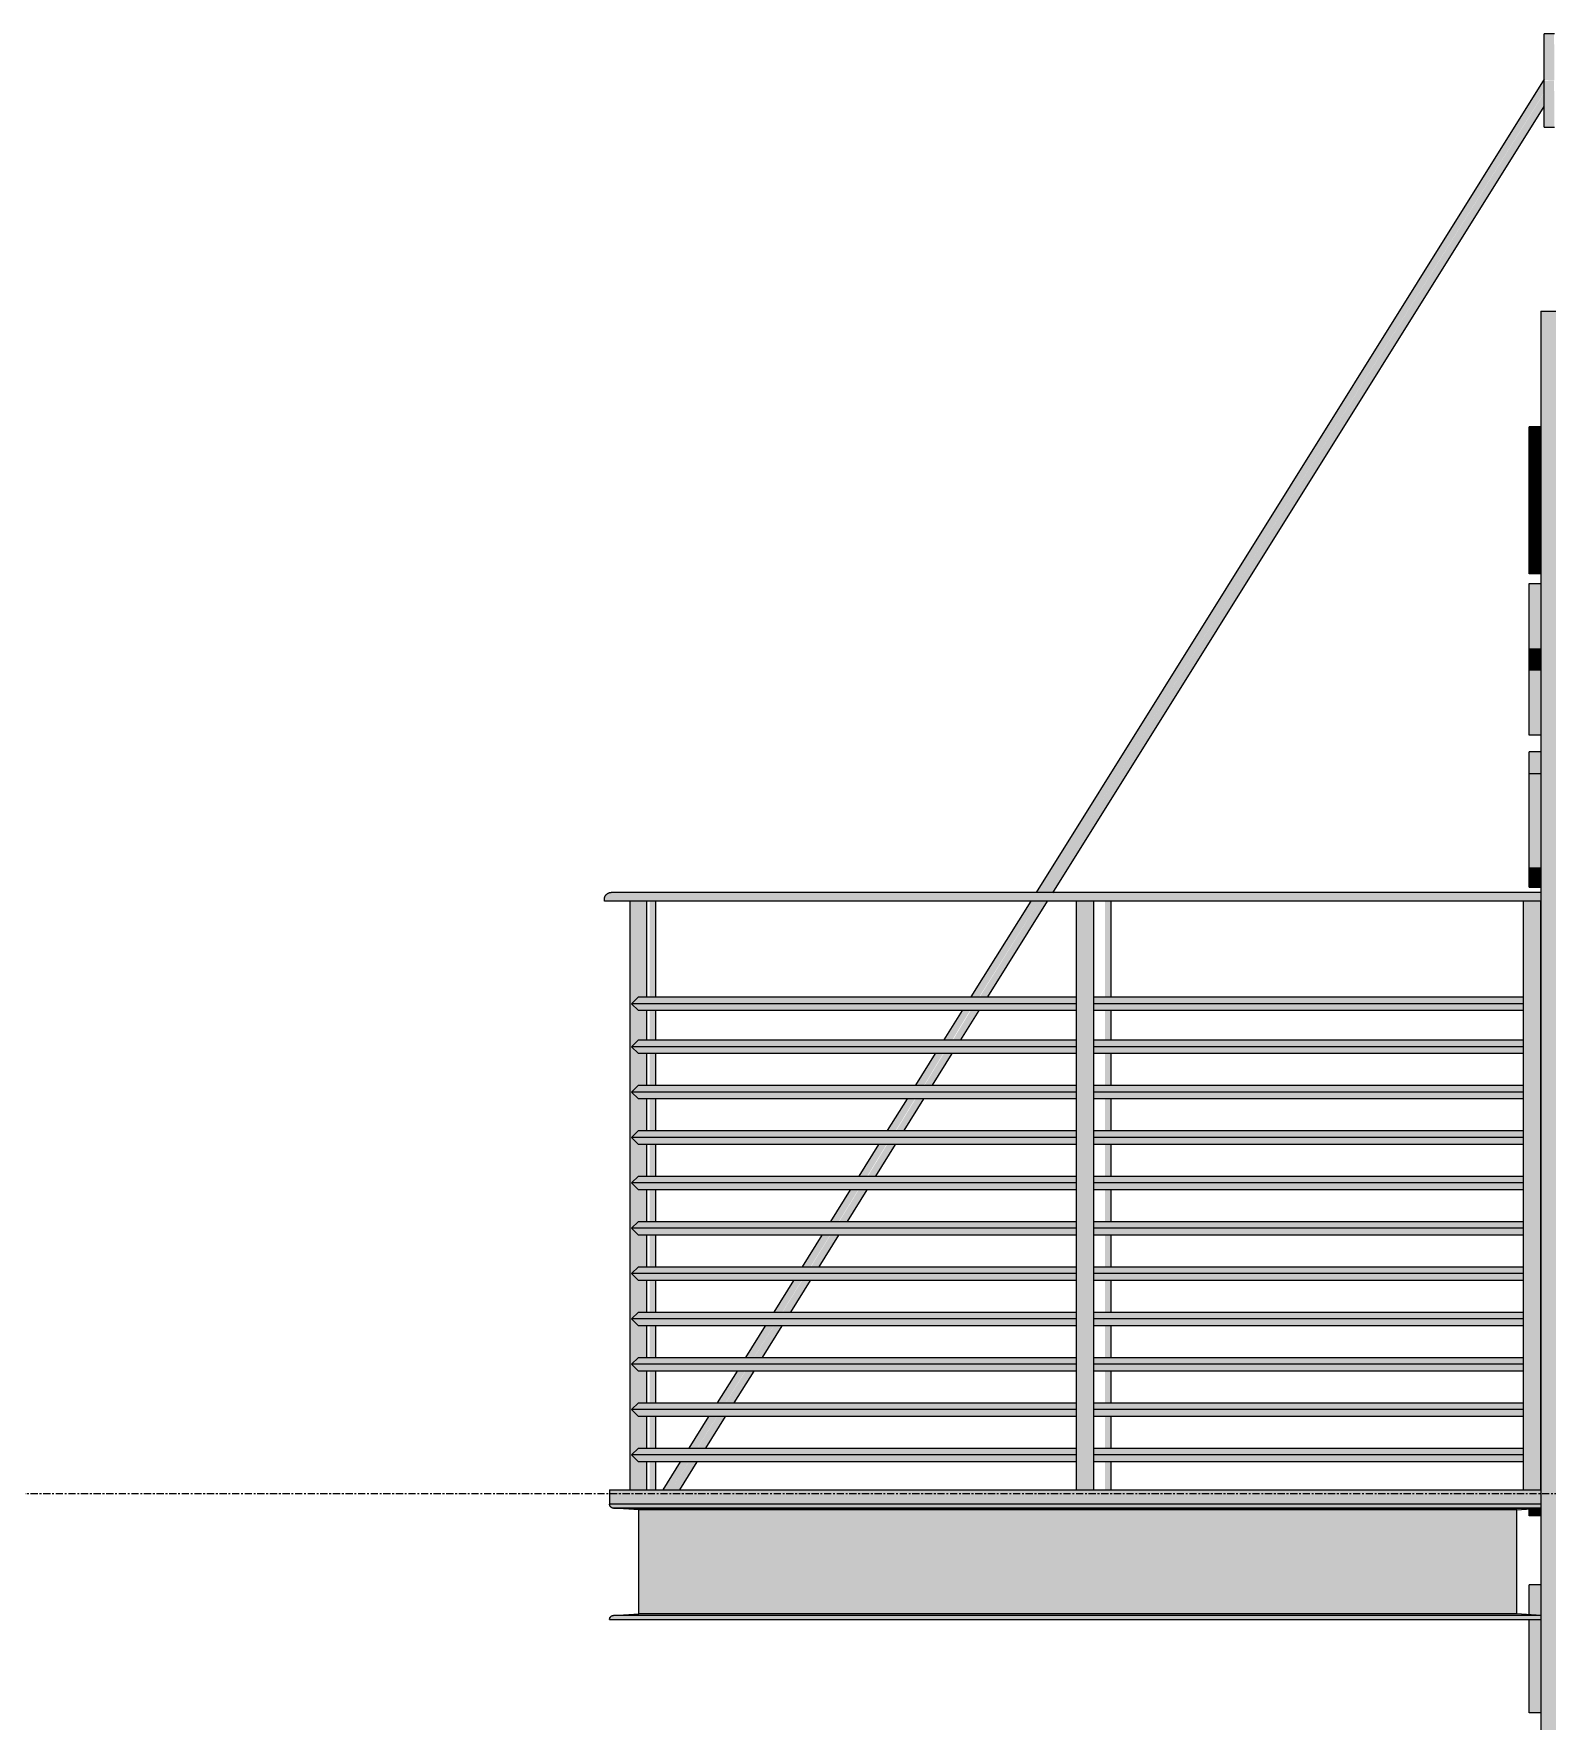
# Model space of a CAD drawing. Header units: inches. Extents: x -4178 to 1394, y -264 to 627.
# Drawn here: x -3966.4 to -3861.2, y 252.2 to 369.4 of the extents above; entities that cross this region are included whole.
import ezdxf

# ---------------------------------------------------------------- set-up
doc = ezdxf.new("R2010")
doc.units = ezdxf.units.IN
doc.header["$MEASUREMENT"] = 0
doc.linetypes.add('Grid Line 1_2_', pattern=[0.875, 0.5, -0.125, 0.125, -0.125])
for name, color, linetype, lineweight in [('0-1', 7, 'Continuous', 5), ('A-FLOR-1', 192, 'Continuous', 5), ('A-FLOR-2', 192, 'Continuous', 9), ('A-FLOR-HRAL', 11, 'Continuous', 9), ('A-FLOR-LEVL-1', 51, 'Grid Line 1_2_', 9), ('A-GENM', 5, 'Continuous', 9), ('A-GENM-1', 5, 'Continuous', 5), ('A-GLAZ-CWMG', 51, 'Continuous', 9), ('A-WALL-3', 113, 'Continuous', 9)]:
    doc.layers.add(name, color=color, linetype=linetype, lineweight=lineweight)

# ---------------------------------------------------------------- blocks, each defined once
blk = doc.blocks.new('CTR - 1st Phase -Stairs _ Elevators_rvt-1-BUILDING ELEVATION - WEST')
at = {"layer": 'A-FLOR-LEVL-1'}
blk.add_line((-4168.71, 268), (-1830.2, 268), dxfattribs=at)
blk = doc.blocks.new('Rectangular Mullion - Profile_Polycarbonate_right-1739823-BUILDING ELEVATION - WEST')
at = {"layer": 'A-GLAZ-CWMG'}
blk.add_hatch(color=256, dxfattribs=at).paths.add_polyline_path([(-2174.37, 230.12), (-2174.37, 350.12), (-2177.12, 350.12), (-2177.12, 230.12), (-2176.94, 230.12)], flags=0)
for p, q in [((-2177.12, 350.12), (-2174.37, 350.12)), ((-2177.12, 350.12), (-2177.12, 230.12)), ((-2174.37, 230.12), (-2174.37, 350.12)), ((-2174.37, 230.12), (-2177.12, 230.12))]:
    blk.add_line(p, q, dxfattribs=at)
blk = doc.blocks.new('Railing - Baluster_01-V23-BUILDING ELEVATION - WEST')
at = {"layer": 'A-FLOR-HRAL'}
blk.add_hatch(color=256, dxfattribs=at).paths.add_polyline_path([(-2249.49, 136.25), (-2249.49, 177.15), (-2250.67, 177.15), (-2250.67, 136.25), (-2249.91, 136.25)], flags=0)
for p, q in [((-2250.67, 136.25), (-2250.67, 177.15)), ((-2249.49, 177.15), (-2249.49, 136.25))]:
    blk.add_line(p, q, dxfattribs=at)
blk = doc.blocks.new('Railing - Baluster_01-2548053-BUILDING ELEVATION - WEST')
at = {"layer": 'A-FLOR-HRAL'}
h = blk.add_hatch(color=256, dxfattribs=at)
h.paths.add_polyline_path([(-3893.92, 136.25), (-3893.53, 136.25), (-3893.53, 138.2), (-3893.92, 138.2), (-3893.92, 138.13)], flags=0)
h.paths.add_polyline_path([(-3893.92, 139.15), (-3893.53, 139.15), (-3893.53, 141.35), (-3893.92, 141.35)], flags=0)
h.paths.add_polyline_path([(-3893.53, 142.3), (-3893.53, 144.5), (-3893.92, 144.5), (-3893.92, 142.3)], flags=0)
h.paths.add_polyline_path([(-3893.92, 145.45), (-3893.53, 145.45), (-3893.53, 147.65), (-3893.92, 147.65)], flags=0)
h.paths.add_polyline_path([(-3893.92, 148.6), (-3893.53, 148.6), (-3893.53, 150.8), (-3893.92, 150.8)], flags=0)
h.paths.add_polyline_path([(-3893.53, 151.75), (-3893.53, 153.95), (-3893.92, 153.95), (-3893.92, 151.75)], flags=0)
h.paths.add_polyline_path([(-3893.53, 154.9), (-3893.53, 157.1), (-3893.92, 157.1), (-3893.92, 154.9)], flags=0)
h.paths.add_polyline_path([(-3893.53, 158.05), (-3893.53, 160.25), (-3893.92, 160.25), (-3893.92, 158.05)], flags=0)
h.paths.add_polyline_path([(-3893.53, 161.2), (-3893.53, 163.4), (-3893.92, 163.4), (-3893.92, 161.2)], flags=0)
h.paths.add_polyline_path([(-3893.53, 164.35), (-3893.53, 166.55), (-3893.92, 166.55), (-3893.92, 164.35)], flags=0)
h.paths.add_polyline_path([(-3893.53, 167.5), (-3893.53, 169.55), (-3893.92, 169.55), (-3893.92, 167.5)], flags=0)
h.paths.add_polyline_path([(-3893.92, 170.5), (-3893.53, 170.5), (-3893.53, 177.15), (-3893.92, 177.15), (-3893.92, 174.02)], flags=0)
for p, q in [((-3893.92, 177.15), (-3893.92, 170.5)), ((-3893.92, 169.55), (-3893.92, 167.5)), ((-3893.92, 166.55), (-3893.92, 164.35)), ((-3893.92, 163.4), (-3893.92, 161.2)), ((-3893.92, 160.25), (-3893.92, 158.05)), ((-3893.92, 157.1), (-3893.92, 154.9)), ((-3893.92, 153.95), (-3893.92, 151.75)), ((-3893.92, 150.8), (-3893.92, 148.6)), ((-3893.92, 147.65), (-3893.92, 145.45)), ((-3893.92, 144.5), (-3893.92, 142.3)), ((-3893.92, 141.35), (-3893.92, 139.15)), ((-3893.92, 138.2), (-3893.92, 136.25))]:
    blk.add_line(p, q, dxfattribs=at)
blk = doc.blocks.new('Railing - Baluster_01-V24-BUILDING ELEVATION - WEST')
at = {"layer": 'A-FLOR-HRAL'}
blk.add_hatch(color=256, dxfattribs=at).paths.add_polyline_path([(-2328.36, 136.25), (-2327.18, 136.25), (-2327.18, 138.2), (-2327.77, 138.2), (-2328.25, 138.68), (-2327.77, 139.15), (-2327.18, 139.15), (-2327.18, 141.35), (-2327.77, 141.35), (-2328.25, 141.83), (-2327.77, 142.3), (-2327.18, 142.3), (-2327.18, 144.5), (-2327.77, 144.5), (-2328.25, 144.98), (-2327.77, 145.45), (-2327.18, 145.45), (-2327.18, 147.65), (-2327.77, 147.65), (-2328.25, 148.12), (-2327.77, 148.6), (-2327.18, 148.6), (-2327.18, 150.8), (-2327.77, 150.8), (-2328.25, 151.27), (-2327.77, 151.75), (-2327.18, 151.75), (-2327.18, 153.95), (-2327.77, 153.95), (-2328.25, 154.43), (-2327.77, 154.9), (-2327.18, 154.9), (-2327.18, 157.1), (-2327.77, 157.1), (-2328.25, 157.57), (-2327.77, 158.05), (-2327.18, 158.05), (-2327.18, 160.25), (-2327.77, 160.25), (-2328.25, 160.72), (-2327.77, 161.2), (-2327.18, 161.2), (-2327.18, 163.4), (-2327.77, 163.4), (-2328.25, 163.87), (-2327.77, 164.35), (-2327.18, 164.35), (-2327.18, 166.55), (-2327.77, 166.55), (-2328.25, 167.02), (-2327.77, 167.5), (-2327.18, 167.5), (-2327.18, 169.55), (-2327.77, 169.55), (-2328.25, 170.02), (-2327.77, 170.5), (-2327.18, 170.5), (-2327.18, 177.15), (-2328.36, 177.15), (-2328.36, 137)], flags=0)
for p, q in [((-2328.36, 177.15), (-2328.36, 136.25)), ((-2327.18, 170.5), (-2327.18, 177.15)), ((-2327.18, 167.5), (-2327.18, 169.55)), ((-2327.18, 164.35), (-2327.18, 166.55)), ((-2327.18, 161.2), (-2327.18, 163.4)), ((-2327.18, 158.05), (-2327.18, 160.25)), ((-2327.18, 154.9), (-2327.18, 157.1)), ((-2327.18, 151.75), (-2327.18, 153.95)), ((-2327.18, 148.6), (-2327.18, 150.8)), ((-2327.18, 145.45), (-2327.18, 147.65)), ((-2327.18, 142.3), (-2327.18, 144.5)), ((-2327.18, 139.15), (-2327.18, 141.35)), ((-2327.18, 136.25), (-2327.18, 138.2))]:
    blk.add_line(p, q, dxfattribs=at)
blk = doc.blocks.new('Railing - Baluster_01-V26-BUILDING ELEVATION - WEST')
at = {"layer": 'A-FLOR-HRAL'}
h = blk.add_hatch(color=256, dxfattribs=at)
h.paths.add_polyline_path([(-3861.7, 271.15), (-3861.66, 271.15), (-3861.7, 273.35)], flags=0)
h.paths.add_polyline_path([(-3861.7, 274.3), (-3861.66, 274.3), (-3861.7, 275.73)], flags=0)
h.paths.add_polyline_path([(-3861.7, 277.45), (-3861.66, 277.45), (-3861.7, 279.65)], flags=0)
h.paths.add_polyline_path([(-3861.7, 280.6), (-3861.66, 280.6), (-3861.7, 281.71)], flags=0)
h.paths.add_polyline_path([(-3861.7, 283.75), (-3861.66, 283.75), (-3861.7, 285.95)], flags=0)
h.paths.add_polyline_path([(-3861.7, 286.9), (-3861.66, 286.9), (-3861.7, 287.69)], flags=0)
h.paths.add_polyline_path([(-3861.7, 290.05), (-3861.66, 290.05), (-3861.7, 292.25)], flags=0)
h.paths.add_polyline_path([(-3861.7, 296.35), (-3861.66, 296.35), (-3861.7, 298.55)], flags=0)
h.paths.add_polyline_path([(-3861.7, 299.5), (-3861.66, 299.5), (-3861.7, 299.66)], flags=0)
blk = doc.blocks.new('Railing - Railing-2574371-BUILDING ELEVATION - WEST')
at = {"layer": 'A-FLOR-HRAL'}
for points in [[(-3861.7, 309.28), (-3861.66, 309.28), (-3861.7, 309.75), (-3926.37, 309.73), (-3926.59, 309.61), (-3926.71, 309.4), (-3926.72, 309.28), (-3862.52, 309.28)], [(-3926.72, 309.15), (-3861.66, 309.15), (-3861.7, 309.28), (-3926.72, 309.28)]]:
    blk.add_hatch(color=256, dxfattribs=at).paths.add_polyline_path(points, flags=0)
h = blk.add_hatch(color=256, dxfattribs=at)
h.paths.add_polyline_path([(-3901.55, 302.02), (-3893.92, 302.02), (-3893.92, 302.5), (-3924.36, 302.5), (-3924.83, 302.02), (-3901.55, 302.02)], flags=0)
h.paths.add_polyline_path([(-3862.88, 302.02), (-3862.88, 302.5), (-3892.74, 302.5), (-3892.74, 302.02), (-3870.9, 302.02)], flags=0)
h = blk.add_hatch(color=256, dxfattribs=at)
h.paths.add_polyline_path([(-3901.86, 301.55), (-3893.92, 301.55), (-3893.92, 302.02), (-3924.83, 302.02), (-3924.36, 301.55), (-3904.42, 301.55)], flags=0)
h.paths.add_polyline_path([(-3870.9, 301.55), (-3862.88, 301.55), (-3862.88, 302.02), (-3892.74, 302.02), (-3892.74, 301.55), (-3887.66, 301.55)], flags=0)
h = blk.add_hatch(color=256, dxfattribs=at)
h.paths.add_polyline_path([(-3923.18, 299.02), (-3893.92, 299.02), (-3893.92, 299.5), (-3924.36, 299.5), (-3924.83, 299.02), (-3923.77, 299.02)], flags=0)
h.paths.add_polyline_path([(-3862.88, 299.02), (-3862.88, 299.5), (-3892.74, 299.5), (-3892.74, 299.02), (-3870.9, 299.02)], flags=0)
h = blk.add_hatch(color=256, dxfattribs=at)
h.paths.add_polyline_path([(-3923.18, 298.55), (-3893.92, 298.55), (-3893.92, 299.02), (-3924.83, 299.02), (-3924.36, 298.55), (-3923.77, 298.55)], flags=0)
h.paths.add_polyline_path([(-3870.9, 298.55), (-3862.88, 298.55), (-3862.88, 299.02), (-3892.74, 299.02), (-3892.74, 298.55), (-3887.66, 298.55)], flags=0)
h = blk.add_hatch(color=256, dxfattribs=at)
h.paths.add_polyline_path([(-3861.7, 295.87), (-3861.66, 295.87), (-3861.7, 296.35)], flags=0)
h.paths.add_polyline_path([(-3924.83, 295.87), (-3893.92, 295.87), (-3893.92, 296.35), (-3924.36, 296.35)], flags=0)
h.paths.add_polyline_path([(-3862.88, 295.87), (-3862.88, 296.35), (-3892.74, 296.35), (-3892.74, 295.87), (-3870.9, 295.87)], flags=0)
h = blk.add_hatch(color=256, dxfattribs=at)
h.paths.add_polyline_path([(-3905.6, 295.4), (-3893.92, 295.4), (-3893.92, 295.87), (-3924.83, 295.87), (-3924.36, 295.4), (-3905.63, 295.4)], flags=0)
h.paths.add_polyline_path([(-3862.88, 295.4), (-3862.88, 295.87), (-3892.74, 295.87), (-3892.74, 295.4), (-3870.9, 295.4)], flags=0)
h = blk.add_hatch(color=256, dxfattribs=at)
h.paths.add_polyline_path([(-3907.38, 292.72), (-3893.92, 292.72), (-3893.92, 293.2), (-3924.36, 293.2), (-3924.83, 292.72), (-3908.61, 292.72)], flags=0)
h.paths.add_polyline_path([(-3862.88, 292.72), (-3862.88, 293.2), (-3892.74, 293.2), (-3892.74, 292.72), (-3870.9, 292.72)], flags=0)
h = blk.add_hatch(color=256, dxfattribs=at)
h.paths.add_polyline_path([(-3907.67, 292.25), (-3893.92, 292.25), (-3893.92, 292.72), (-3924.83, 292.72), (-3924.36, 292.25), (-3908.61, 292.25)], flags=0)
h.paths.add_polyline_path([(-3870.9, 292.25), (-3862.88, 292.25), (-3862.88, 292.72), (-3892.74, 292.72), (-3892.74, 292.25), (-3887.66, 292.25)], flags=0)
h = blk.add_hatch(color=256, dxfattribs=at)
h.paths.add_polyline_path([(-3861.7, 289.57), (-3861.66, 289.57), (-3861.7, 290.05)], flags=0)
h.paths.add_polyline_path([(-3923.77, 289.57), (-3893.92, 289.57), (-3893.92, 290.05), (-3924.36, 290.05), (-3924.83, 289.57)], flags=0)
h.paths.add_polyline_path([(-3862.88, 289.57), (-3862.88, 290.05), (-3892.74, 290.05), (-3892.74, 289.57), (-3870.9, 289.57)], flags=0)
h = blk.add_hatch(color=256, dxfattribs=at)
h.paths.add_polyline_path([(-3923.18, 289.1), (-3893.92, 289.1), (-3893.92, 289.57), (-3924.83, 289.57), (-3924.36, 289.1), (-3923.77, 289.1)], flags=0)
h.paths.add_polyline_path([(-3870.9, 289.1), (-3862.88, 289.1), (-3862.88, 289.57), (-3892.74, 289.57), (-3892.74, 289.1), (-3887.66, 289.1)], flags=0)
h = blk.add_hatch(color=256, dxfattribs=at)
h.paths.add_polyline_path([(-3911.31, 286.43), (-3893.92, 286.43), (-3893.92, 286.9), (-3924.36, 286.9), (-3924.83, 286.43), (-3912.79, 286.43)], flags=0)
h.paths.add_polyline_path([(-3862.88, 286.43), (-3862.88, 286.9), (-3892.74, 286.9), (-3892.74, 286.43), (-3870.9, 286.43)], flags=0)
h = blk.add_hatch(color=256, dxfattribs=at)
h.paths.add_polyline_path([(-3911.61, 285.95), (-3893.92, 285.95), (-3893.92, 286.43), (-3924.83, 286.43), (-3924.36, 285.95), (-3912.79, 285.95)], flags=0)
h.paths.add_polyline_path([(-3862.88, 285.95), (-3862.88, 286.43), (-3892.74, 286.43), (-3892.74, 285.95), (-3870.9, 285.95)], flags=0)
h = blk.add_hatch(color=256, dxfattribs=at)
h.paths.add_polyline_path([(-3861.7, 283.27), (-3861.66, 283.27), (-3861.7, 283.75)], flags=0)
h.paths.add_polyline_path([(-3923.77, 283.27), (-3893.92, 283.27), (-3893.92, 283.75), (-3924.36, 283.75), (-3924.83, 283.27)], flags=0)
h.paths.add_polyline_path([(-3870.9, 283.27), (-3862.88, 283.27), (-3862.88, 283.75), (-3892.74, 283.75), (-3892.74, 283.27), (-3891.56, 283.27)], flags=0)
h = blk.add_hatch(color=256, dxfattribs=at)
h.paths.add_polyline_path([(-3912.69, 282.8), (-3893.92, 282.8), (-3893.92, 283.27), (-3924.83, 283.27), (-3924.36, 282.8), (-3912.69, 282.8)], flags=0)
h.paths.add_polyline_path([(-3862.88, 282.8), (-3862.88, 283.27), (-3892.74, 283.27), (-3892.74, 282.8), (-3870.9, 282.8)], flags=0)
h = blk.add_hatch(color=256, dxfattribs=at)
h.paths.add_polyline_path([(-3915.25, 280.12), (-3893.92, 280.12), (-3893.92, 280.6), (-3924.36, 280.6), (-3924.83, 280.12), (-3915.25, 280.12)], flags=0)
h.paths.add_polyline_path([(-3862.88, 280.12), (-3862.88, 280.6), (-3892.74, 280.6), (-3892.74, 280.12), (-3870.9, 280.12)], flags=0)
h = blk.add_hatch(color=256, dxfattribs=at)
h.paths.add_polyline_path([(-3915.55, 279.65), (-3893.92, 279.65), (-3893.92, 280.12), (-3924.83, 280.12), (-3924.36, 279.65), (-3915.55, 279.65)], flags=0)
h.paths.add_polyline_path([(-3870.9, 279.65), (-3862.88, 279.65), (-3862.88, 280.12), (-3892.74, 280.12), (-3892.74, 279.65), (-3891.56, 279.65)], flags=0)
h = blk.add_hatch(color=256, dxfattribs=at)
h.paths.add_polyline_path([(-3861.7, 276.98), (-3861.66, 276.98), (-3861.7, 277.45)], flags=0)
h.paths.add_polyline_path([(-3924.83, 276.98), (-3893.92, 276.98), (-3893.92, 277.45), (-3924.36, 277.45)], flags=0)
h.paths.add_polyline_path([(-3862.88, 276.98), (-3862.88, 277.45), (-3892.74, 277.45), (-3892.74, 276.98), (-3870.9, 276.98)], flags=0)
h = blk.add_hatch(color=256, dxfattribs=at)
h.paths.add_polyline_path([(-3916.41, 276.5), (-3893.92, 276.5), (-3893.92, 276.98), (-3924.83, 276.98), (-3924.36, 276.5), (-3916.41, 276.5)], flags=0)
h.paths.add_polyline_path([(-3870.9, 276.5), (-3862.88, 276.5), (-3862.88, 276.98), (-3892.74, 276.98), (-3892.74, 276.5), (-3891.56, 276.5)], flags=0)
h = blk.add_hatch(color=256, dxfattribs=at)
h.paths.add_polyline_path([(-3919.19, 273.83), (-3893.92, 273.83), (-3893.92, 274.3), (-3924.36, 274.3), (-3924.83, 273.83), (-3921.17, 273.83)], flags=0)
h.paths.add_polyline_path([(-3863.83, 273.83), (-3862.88, 273.83), (-3862.88, 274.3), (-3892.74, 274.3), (-3892.74, 273.83), (-3870.9, 273.83)], flags=0)
h = blk.add_hatch(color=256, dxfattribs=at)
h.paths.add_polyline_path([(-3919.48, 273.35), (-3893.92, 273.35), (-3893.92, 273.83), (-3924.83, 273.83), (-3924.36, 273.35), (-3921.17, 273.35)], flags=0)
h.paths.add_polyline_path([(-3863.83, 273.35), (-3862.88, 273.35), (-3862.88, 273.83), (-3892.74, 273.83), (-3892.74, 273.35), (-3870.9, 273.35)], flags=0)
h = blk.add_hatch(color=256, dxfattribs=at)
h.paths.add_polyline_path([(-3861.7, 270.68), (-3861.66, 270.68), (-3861.7, 271.15)], flags=0)
h.paths.add_polyline_path([(-3923.77, 270.68), (-3893.92, 270.68), (-3893.92, 271.15), (-3924.36, 271.15), (-3924.83, 270.68)], flags=0)
h.paths.add_polyline_path([(-3870.9, 270.68), (-3862.88, 270.68), (-3862.88, 271.15), (-3892.74, 271.15), (-3892.74, 270.68), (-3891.56, 270.68)], flags=0)
h = blk.add_hatch(color=256, dxfattribs=at)
h.paths.add_polyline_path([(-3923.77, 270.2), (-3893.92, 270.2), (-3893.92, 270.68), (-3924.83, 270.68), (-3924.36, 270.2)], flags=0)
h.paths.add_polyline_path([(-3863.83, 270.2), (-3862.88, 270.2), (-3862.88, 270.68), (-3892.74, 270.68), (-3892.74, 270.2), (-3870.9, 270.2)], flags=0)
for p, q in [((-3861.66, 309.75), (-3926.25, 309.75)), ((-3926.72, 309.15), (-3926.72, 309.28)), ((-3861.66, 309.15), (-3926.72, 309.15)), ((-3924.83, 302.02), (-3924.36, 302.5)), ((-3924.36, 302.5), (-3893.92, 302.5)), ((-3892.74, 302.5), (-3862.88, 302.5)), ((-3924.36, 301.55), (-3924.83, 302.02)), ((-3893.92, 302.02), (-3924.83, 302.02)), ((-3893.92, 301.55), (-3924.36, 301.55)), ((-3862.88, 302.02), (-3892.74, 302.02)), ((-3862.88, 301.55), (-3892.74, 301.55)), ((-3924.83, 299.02), (-3924.36, 299.5)), ((-3924.36, 298.55), (-3924.83, 299.02)), ((-3893.92, 299.02), (-3924.83, 299.02)), ((-3924.36, 299.5), (-3893.92, 299.5)), ((-3892.74, 299.5), (-3862.88, 299.5)), ((-3862.88, 299.02), (-3892.74, 299.02)), ((-3893.92, 298.55), (-3924.36, 298.55)), ((-3862.88, 298.55), (-3892.74, 298.55)), ((-3924.83, 295.87), (-3924.36, 296.35)), ((-3924.36, 295.4), (-3924.83, 295.87)), ((-3893.92, 295.87), (-3924.83, 295.87)), ((-3924.36, 296.35), (-3893.92, 296.35)), ((-3892.74, 296.35), (-3862.88, 296.35)), ((-3862.88, 295.87), (-3892.74, 295.87)), ((-3893.92, 295.4), (-3924.36, 295.4)), ((-3862.88, 295.4), (-3892.74, 295.4)), ((-3924.83, 292.72), (-3924.36, 293.2)), ((-3924.36, 293.2), (-3893.92, 293.2)), ((-3892.74, 293.2), (-3862.88, 293.2)), ((-3924.36, 292.25), (-3924.83, 292.72)), ((-3893.92, 292.72), (-3924.83, 292.72)), ((-3893.92, 292.25), (-3924.36, 292.25)), ((-3862.88, 292.72), (-3892.74, 292.72)), ((-3862.88, 292.25), (-3892.74, 292.25)), ((-3924.83, 289.57), (-3924.36, 290.05)), ((-3924.36, 289.1), (-3924.83, 289.57)), ((-3893.92, 289.57), (-3924.83, 289.57)), ((-3924.36, 290.05), (-3893.92, 290.05)), ((-3892.74, 290.05), (-3862.88, 290.05)), ((-3862.88, 289.57), (-3892.74, 289.57)), ((-3893.92, 289.1), (-3924.36, 289.1)), ((-3862.88, 289.1), (-3892.74, 289.1)), ((-3924.83, 286.43), (-3924.36, 286.9)), ((-3924.36, 285.95), (-3924.83, 286.43)), ((-3893.92, 286.43), (-3924.83, 286.43)), ((-3924.36, 286.9), (-3893.92, 286.9)), ((-3892.74, 286.9), (-3862.88, 286.9)), ((-3862.88, 286.43), (-3892.74, 286.43)), ((-3893.92, 285.95), (-3924.36, 285.95)), ((-3862.88, 285.95), (-3892.74, 285.95)), ((-3924.83, 283.27), (-3924.36, 283.75)), ((-3924.36, 283.75), (-3893.92, 283.75)), ((-3892.74, 283.75), (-3862.88, 283.75)), ((-3924.36, 282.8), (-3924.83, 283.27)), ((-3893.92, 283.27), (-3924.83, 283.27)), ((-3893.92, 282.8), (-3924.36, 282.8)), ((-3862.88, 283.27), (-3892.74, 283.27)), ((-3862.88, 282.8), (-3892.74, 282.8)), ((-3924.83, 280.12), (-3924.36, 280.6)), ((-3924.36, 280.6), (-3893.92, 280.6)), ((-3892.74, 280.6), (-3862.88, 280.6)), ((-3924.36, 279.65), (-3924.83, 280.12)), ((-3893.92, 280.12), (-3924.83, 280.12)), ((-3893.92, 279.65), (-3924.36, 279.65)), ((-3862.88, 280.12), (-3892.74, 280.12)), ((-3862.88, 279.65), (-3892.74, 279.65)), ((-3924.83, 276.98), (-3924.36, 277.45)), ((-3924.36, 276.5), (-3924.83, 276.98)), ((-3893.92, 276.98), (-3924.83, 276.98)), ((-3924.36, 277.45), (-3893.92, 277.45)), ((-3892.74, 277.45), (-3862.88, 277.45)), ((-3862.88, 276.98), (-3892.74, 276.98)), ((-3893.92, 276.5), (-3924.36, 276.5)), ((-3862.88, 276.5), (-3892.74, 276.5)), ((-3924.83, 273.83), (-3924.36, 274.3)), ((-3924.36, 273.35), (-3924.83, 273.83)), ((-3893.92, 273.83), (-3924.83, 273.83)), ((-3924.36, 274.3), (-3893.92, 274.3)), ((-3893.92, 273.35), (-3924.36, 273.35)), ((-3892.74, 274.3), (-3862.88, 274.3)), ((-3862.88, 273.83), (-3892.74, 273.83)), ((-3862.88, 273.35), (-3892.74, 273.35)), ((-3924.83, 270.68), (-3924.36, 271.15)), ((-3924.36, 271.15), (-3893.92, 271.15)), ((-3892.74, 271.15), (-3862.88, 271.15)), ((-3924.36, 270.2), (-3924.83, 270.68)), ((-3893.92, 270.68), (-3924.83, 270.68)), ((-3893.92, 270.2), (-3924.36, 270.2)), ((-3862.88, 270.68), (-3892.74, 270.68)), ((-3862.88, 270.2), (-3892.74, 270.2))]:
    blk.add_line(p, q, dxfattribs=at)
blk.add_open_spline([(-3926.72, 309.28), (-3926.72, 309.32), (-3926.72, 309.38), (-3926.69, 309.46), (-3926.66, 309.51), (-3926.63, 309.56), (-3926.61, 309.59), (-3926.58, 309.62), (-3926.54, 309.65), (-3926.5, 309.68), (-3926.46, 309.7), (-3926.42, 309.72), (-3926.35, 309.74), (-3926.29, 309.75), (-3926.25, 309.75)], degree=3, knots=[0, 0, 0, 0, 0.166667, 0.25, 0.333333, 0.416667, 0.458333, 0.5, 0.583333, 0.666667, 0.708333, 0.75, 0.833333, 1, 1, 1, 1], dxfattribs=at)
for name, p in [('Railing - Baluster_01-V24-BUILDING ELEVATION - WEST', (-1596.59, 132)), ('Railing - Baluster_01-V23-BUILDING ELEVATION - WEST', (-1643.25, 132)), ('Railing - Baluster_01-V23-BUILDING ELEVATION - WEST', (-1612.21, 132)), ('Railing - Baluster_01-V26-BUILDING ELEVATION - WEST', (0, 0))]:
    blk.add_blockref(name, p)
at = {"extrusion": (0, 0, -1), "zscale": -1}
for p in [(7817.1, 132), (7785.47, 132)]:
    blk.add_blockref('Railing - Baluster_01-2548053-BUILDING ELEVATION - WEST', p, dxfattribs=at)
blk = doc.blocks.new('Walls 62 - Walls 1-2574402-BUILDING ELEVATION - WEST')
at = {"layer": 'A-WALL-3'}
h = blk.add_hatch(color=256, dxfattribs=at)
h.paths.add_polyline_path([(-3920.86, 271.15), (-3920.86, 271.15), (-3919.48, 273.35)], flags=0)
h.paths.add_polyline_path([(-3918.89, 274.3), (-3918.89, 274.3), (-3918, 275.73)], flags=0)
h.paths.add_polyline_path([(-3916.92, 277.45), (-3916.92, 277.45), (-3915.55, 279.65)], flags=0)
h.paths.add_polyline_path([(-3914.95, 280.6), (-3914.95, 280.6), (-3914.26, 281.71)], flags=0)
h.paths.add_polyline_path([(-3912.99, 283.75), (-3912.99, 283.75), (-3912.79, 284.05)], flags=0)
h.paths.add_polyline_path([(-3911, 286.9), (-3911, 286.9), (-3910.5, 287.69)], flags=0)
h.paths.add_polyline_path([(-3909.03, 290.05), (-3909.03, 290.05), (-3908.61, 290.73)], flags=0)
h.paths.add_polyline_path([(-3907.08, 293.2), (-3907.08, 293.2), (-3906.78, 293.67)], flags=0)
h.paths.add_polyline_path([(-3907.06, 293.2), (-3907.06, 293.2), (-3906.76, 293.67)], flags=0)
h.paths.add_polyline_path([(-3905.09, 296.35), (-3905.09, 296.35), (-3904.42, 297.43)], flags=0)
h.paths.add_polyline_path([(-3903.15, 299.5), (-3903.14, 299.5), (-3903.05, 299.66)], flags=0)
h.paths.add_polyline_path([(-3903.13, 299.5), (-3903.12, 299.5), (-3903.03, 299.66)], flags=0)
h.paths.add_polyline_path([(-3901.25, 302.5), (-3901.25, 302.5), (-3900.23, 304.14)], flags=0)
h.paths.add_polyline_path([(-3896.74, 309.75), (-3896.74, 309.75), (-3896.04, 310.87)], flags=0)
h.paths.add_polyline_path([(-3896.72, 309.75), (-3896.72, 309.75), (-3896.04, 310.84)], flags=0)
h.paths.add_polyline_path([(-3880.45, 335.55), (-3880.43, 335.55), (-3870.9, 350.84)], flags=0)
h.paths.add_polyline_path([(-3868.98, 353.5), (-3868.95, 353.5), (-3866.71, 357.13)], flags=0)
h = blk.add_hatch(color=256, dxfattribs=at)
h.paths.add_polyline_path([(-3919.68, 271.15), (-3919.68, 271.15), (-3918.3, 273.35)], flags=0)
h.paths.add_polyline_path([(-3915.74, 277.45), (-3915.74, 277.45), (-3914.37, 279.65)], flags=0)
h.paths.add_polyline_path([(-3911.81, 283.75), (-3911.81, 283.75), (-3910.43, 285.95)], flags=0)
h.paths.add_polyline_path([(-3909.84, 286.9), (-3909.84, 286.9), (-3909.34, 287.69)], flags=0)
h.paths.add_polyline_path([(-3909.86, 286.9), (-3909.86, 286.9), (-3909.86, 286.9)], flags=0)
h.paths.add_polyline_path([(-3907.89, 290.05), (-3907.89, 290.05), (-3906.52, 292.25)], flags=0)
h.paths.add_polyline_path([(-3907.87, 290.05), (-3907.87, 290.05), (-3906.5, 292.25)], flags=0)
h.paths.add_polyline_path([(-3901.97, 299.5), (-3901.97, 299.5), (-3901.87, 299.66)], flags=0)
h.paths.add_polyline_path([(-3901.99, 299.5), (-3901.99, 299.5), (-3901.99, 299.5)], flags=0)
h.paths.add_polyline_path([(-3895.56, 309.75), (-3895.56, 309.75), (-3894.39, 311.62)], flags=0)
h.paths.add_polyline_path([(-3895.58, 309.75), (-3895.58, 309.75), (-3895.58, 309.75)], flags=0)
for p, q in [((-3861.44, 366.24), (-3896.74, 309.74)), ((-3895.57, 309.73), (-3861.44, 364.35)), ((-3897.11, 309.15), (-3901.27, 302.5)), ((-3900.09, 302.5), (-3895.93, 309.15)), ((-3901.86, 301.55), (-3903.15, 299.5)), ((-3901.97, 299.5), (-3900.68, 301.55)), ((-3903.74, 298.55), (-3905.11, 296.35)), ((-3903.93, 296.35), (-3902.56, 298.55)), ((-3905.7, 295.4), (-3907.08, 293.2)), ((-3905.9, 293.2), (-3904.53, 295.4)), ((-3907.67, 292.25), (-3909.05, 290.05)), ((-3907.87, 290.05), (-3906.49, 292.25)), ((-3909.64, 289.1), (-3911.02, 286.9)), ((-3909.84, 286.9), (-3908.46, 289.1)), ((-3911.61, 285.95), (-3912.99, 283.75)), ((-3911.81, 283.75), (-3910.43, 285.95)), ((-3913.58, 282.8), (-3914.95, 280.6)), ((-3913.78, 280.6), (-3912.4, 282.8)), ((-3915.55, 279.65), (-3916.92, 277.45)), ((-3915.74, 277.45), (-3914.37, 279.65)), ((-3917.51, 276.5), (-3918.89, 274.3)), ((-3917.71, 274.3), (-3916.33, 276.5)), ((-3919.48, 273.35), (-3920.86, 271.15)), ((-3919.68, 271.15), (-3918.3, 273.35)), ((-3921.45, 270.2), (-3922.67, 268.25)), ((-3921.49, 268.25), (-3920.27, 270.2))]:
    blk.add_line(p, q, dxfattribs=at)
blk = doc.blocks.new('Walls 64 - Walls 1-2574436-BUILDING ELEVATION - WEST')
at = {"layer": 'A-WALL-3'}
for points in [[(-3860.75, 366.15), (-3860.72, 366.15), (-3860.75, 369.4), (-3861.44, 369.4), (-3861.42, 366.15), (-3860.91, 366.15)], [(-3860.72, 362.9), (-3860.75, 366.15), (-3861.44, 366.11), (-3861.44, 362.9), (-3860.75, 362.9)]]:
    blk.add_hatch(color=256, dxfattribs=at).paths.add_polyline_path(points, flags=0)
h = blk.add_hatch(color=256, dxfattribs=at)
h.paths.add_polyline_path([(-3922.08, 268.25), (-3920.87, 270.2), (-3921.45, 270.2), (-3922.65, 268.25), (-3922.08, 268.25)], flags=0)
h.paths.add_polyline_path([(-3920.84, 271.15), (-3920.27, 271.15), (-3918.9, 273.35), (-3919.48, 273.35), (-3920.86, 271.15)], flags=0)
h.paths.add_polyline_path([(-3918.89, 274.3), (-3918.3, 274.3), (-3916.94, 276.5), (-3917.51, 276.5), (-3918, 275.73)], flags=0)
h.paths.add_polyline_path([(-3916.33, 277.45), (-3914.97, 279.65), (-3915.55, 279.65), (-3916.9, 277.45), (-3916.35, 277.45)], flags=0)
h.paths.add_polyline_path([(-3914.78, 280.6), (-3914.36, 280.6), (-3913.01, 282.8), (-3913.58, 282.8), (-3914.93, 280.6), (-3914.78, 280.6)], flags=0)
h.paths.add_polyline_path([(-3912.89, 283.75), (-3912.4, 283.75), (-3911.04, 285.95), (-3911.59, 285.95), (-3912.92, 283.75), (-3912.9, 283.75)], flags=0)
h.paths.add_polyline_path([(-3910.84, 286.9), (-3910.43, 286.9), (-3909.08, 289.1), (-3909.62, 289.1), (-3910.95, 286.9), (-3910.85, 286.9)], flags=0)
h.paths.add_polyline_path([(-3911.02, 286.9), (-3911, 286.9), (-3910.52, 287.69)], flags=0)
h.paths.add_polyline_path([(-3908.95, 290.05), (-3908.46, 290.05), (-3907.12, 292.25), (-3907.65, 292.25), (-3908.98, 290.05), (-3908.95, 290.05)], flags=0)
h.paths.add_polyline_path([(-3909.05, 290.05), (-3909.03, 290.05), (-3908.61, 290.76)], flags=0)
h.paths.add_polyline_path([(-3907, 293.2), (-3906.49, 293.2), (-3905.15, 295.4), (-3905.68, 295.4), (-3907.02, 293.2)], flags=0)
h.paths.add_polyline_path([(-3907.08, 293.2), (-3907.06, 293.2), (-3906.78, 293.67)], flags=0)
h.paths.add_polyline_path([(-3905.01, 296.35), (-3904.52, 296.35), (-3903.19, 298.55), (-3903.72, 298.55), (-3905.05, 296.35), (-3905.03, 296.35)], flags=0)
h.paths.add_polyline_path([(-3905.11, 296.35), (-3905.09, 296.35), (-3904.42, 297.46)], flags=0)
h.paths.add_polyline_path([(-3903.07, 299.5), (-3902.56, 299.5), (-3901.32, 301.55), (-3901.84, 301.55), (-3903.08, 299.5)], flags=0)
h.paths.add_polyline_path([(-3903.14, 299.5), (-3903.13, 299.5), (-3903.04, 299.66)], flags=0)
h.paths.add_polyline_path([(-3901.17, 302.5), (-3900.68, 302.5), (-3896.52, 309.15), (-3897.09, 309.15), (-3901.21, 302.5), (-3901.19, 302.5)], flags=0)
h.paths.add_polyline_path([(-3901.27, 302.5), (-3901.25, 302.5), (-3900.23, 304.17)], flags=0)
h.paths.add_polyline_path([(-3896.62, 309.75), (-3896.15, 309.75), (-3861.44, 365.31), (-3861.47, 365.47), (-3861.44, 365.58), (-3861.44, 365.73), (-3861.44, 365.79), (-3861.44, 365.92), (-3861.44, 365.99), (-3861.47, 366.15), (-3896.68, 309.75), (-3896.63, 309.75)], flags=0)
h.paths.add_polyline_path([(-3896.74, 309.75), (-3896.72, 309.75), (-3896.04, 310.87)], flags=0)
h = blk.add_hatch(color=256, dxfattribs=at)
h.paths.add_polyline_path([(-3921.78, 268.25), (-3921.49, 268.25), (-3920.29, 270.2), (-3920.86, 270.2), (-3922.08, 268.25), (-3921.79, 268.25)], flags=0)
h.paths.add_polyline_path([(-3919.7, 271.15), (-3919.68, 271.15), (-3918.32, 273.35), (-3918.89, 273.35), (-3920.26, 271.15), (-3919.76, 271.15)], flags=0)
h.paths.add_polyline_path([(-3917.78, 274.3), (-3917.71, 274.3), (-3916.36, 276.5), (-3916.92, 276.5), (-3918.29, 274.3), (-3917.79, 274.3)], flags=0)
h.paths.add_polyline_path([(-3915.76, 277.45), (-3915.74, 277.45), (-3914.39, 279.65), (-3914.96, 279.65), (-3916.32, 277.45), (-3915.82, 277.45)], flags=0)
h.paths.add_polyline_path([(-3913.8, 280.6), (-3913.78, 280.6), (-3912.42, 282.8), (-3912.99, 282.8), (-3914.34, 280.6), (-3913.8, 280.6)], flags=0)
h.paths.add_polyline_path([(-3911.98, 283.75), (-3911.83, 283.75), (-3910.5, 285.95), (-3911.02, 285.95), (-3912.37, 283.75), (-3911.98, 283.75)], flags=0)
h.paths.add_polyline_path([(-3911.83, 283.75), (-3911.81, 283.75), (-3910.45, 285.95)], flags=0)
h.paths.add_polyline_path([(-3909.9, 286.9), (-3909.86, 286.9), (-3908.53, 289.1), (-3909.05, 289.1), (-3910.4, 286.9), (-3909.91, 286.9)], flags=0)
h.paths.add_polyline_path([(-3909.85, 286.9), (-3909.84, 286.9), (-3909.85, 286.9)], flags=0)
h.paths.add_polyline_path([(-3908.27, 290.05), (-3907.89, 290.05), (-3906.56, 292.25), (-3907.08, 292.25), (-3908.42, 290.05), (-3908.29, 290.05)], flags=0)
h.paths.add_polyline_path([(-3906.32, 293.2), (-3905.93, 293.2), (-3904.59, 295.4), (-3905.11, 295.4), (-3906.45, 293.2), (-3906.34, 293.2)], flags=0)
h.paths.add_polyline_path([(-3904.48, 296.35), (-3903.96, 296.35), (-3902.62, 298.55), (-3903.15, 298.55), (-3904.49, 296.35)], flags=0)
h.paths.add_polyline_path([(-3902.22, 299.5), (-3901.99, 299.5), (-3900.74, 301.55), (-3901.27, 301.55), (-3902.51, 299.5), (-3902.24, 299.5)], flags=0)
h.paths.add_polyline_path([(-3901.99, 299.5), (-3901.97, 299.5), (-3901.88, 299.66)], flags=0)
h.paths.add_polyline_path([(-3900.41, 302.5), (-3900.11, 302.5), (-3895.99, 309.15), (-3896.52, 309.15), (-3900.64, 302.5), (-3900.48, 302.5)], flags=0)
h.paths.add_polyline_path([(-3900.11, 302.5), (-3900.09, 302.5), (-3900.11, 302.5)], flags=0)
h.paths.add_polyline_path([(-3895.62, 309.75), (-3895.58, 309.75), (-3861.44, 364.39), (-3861.44, 364.61), (-3861.44, 364.66), (-3861.44, 364.79), (-3861.44, 364.86), (-3861.44, 365), (-3861.44, 365.05), (-3861.44, 365.29), (-3896.15, 309.75), (-3895.64, 309.75)], flags=0)
for p, q in [((-3860.72, 369.4), (-3861.44, 369.4)), ((-3861.44, 366.15), (-3861.44, 369.4)), ((-3861.44, 366.24), (-3896.74, 309.74)), ((-3861.44, 362.9), (-3861.44, 366.15)), ((-3895.57, 309.73), (-3861.44, 364.35)), ((-3861.44, 362.9), (-3860.72, 362.9)), ((-3897.11, 309.15), (-3901.27, 302.5)), ((-3900.09, 302.5), (-3895.93, 309.15)), ((-3901.86, 301.55), (-3903.15, 299.5)), ((-3901.97, 299.5), (-3900.68, 301.55)), ((-3903.74, 298.55), (-3905.11, 296.35)), ((-3903.93, 296.35), (-3902.56, 298.55)), ((-3905.7, 295.4), (-3907.08, 293.2)), ((-3905.9, 293.2), (-3904.53, 295.4)), ((-3907.67, 292.25), (-3909.05, 290.05)), ((-3907.87, 290.05), (-3906.49, 292.25)), ((-3909.64, 289.1), (-3911.02, 286.9)), ((-3909.84, 286.9), (-3908.46, 289.1)), ((-3911.61, 285.95), (-3912.99, 283.75)), ((-3911.81, 283.75), (-3910.43, 285.95)), ((-3913.58, 282.8), (-3914.95, 280.6)), ((-3913.78, 280.6), (-3912.4, 282.8)), ((-3915.55, 279.65), (-3916.92, 277.45)), ((-3915.74, 277.45), (-3914.37, 279.65)), ((-3917.51, 276.5), (-3918.89, 274.3)), ((-3917.71, 274.3), (-3916.33, 276.5)), ((-3919.48, 273.35), (-3920.86, 271.15)), ((-3919.68, 271.15), (-3918.3, 273.35)), ((-3921.45, 270.2), (-3922.67, 268.25)), ((-3921.49, 268.25), (-3920.27, 270.2))]:
    blk.add_line(p, q, dxfattribs=at)
blk = doc.blocks.new('Walls 151 - Walls 3-2574456-BUILDING ELEVATION - WEST')
at = {"layer": 'A-WALL-3'}
for points in [[(-3922.72, 266.98), (-3861.66, 267.01), (-3861.66, 267.25), (-3926.36, 267.25), (-3926.32, 267.11), (-3926.23, 267.01), (-3926.09, 266.98), (-3922.72, 266.98)], [(-3922.53, 266.86), (-3863.34, 266.86), (-3861.66, 266.98), (-3926.09, 266.98), (-3923.69, 266.86), (-3922.53, 266.86)], [(-3924.32, 259.64), (-3863.34, 259.64), (-3863.34, 266.86), (-3924.32, 266.86), (-3924.32, 263.76)], [(-3863.83, 259.25), (-3861.66, 259.25), (-3861.66, 259.52), (-3926.23, 259.49), (-3926.32, 259.39), (-3926.36, 259.25), (-3870.9, 259.25)], [(-3863.83, 259.52), (-3861.66, 259.53), (-3863.83, 259.64), (-3924.32, 259.64), (-3926.09, 259.52), (-3870.9, 259.52)]]:
    blk.add_hatch(color=256, dxfattribs=at).paths.add_polyline_path(points, flags=0)
for p, q in [((-3861.66, 267.25), (-3926.36, 267.25)), ((-3926.09, 266.98), (-3861.66, 266.98)), ((-3924.32, 266.86), (-3926.09, 266.98)), ((-3861.66, 266.98), (-3926.09, 266.98)), ((-3924.32, 259.64), (-3924.32, 266.86)), ((-3863.34, 266.86), (-3924.32, 266.86)), ((-3863.34, 266.86), (-3861.66, 266.97)), ((-3863.34, 259.64), (-3863.34, 266.86)), ((-3926.36, 259.25), (-3861.66, 259.25)), ((-3926.09, 259.52), (-3924.32, 259.64)), ((-3861.66, 259.52), (-3926.09, 259.52)), ((-3861.66, 259.52), (-3926.09, 259.52)), ((-3863.34, 259.64), (-3924.32, 259.64)), ((-3861.66, 259.53), (-3863.34, 259.64))]:
    blk.add_line(p, q, dxfattribs=at)
for points, knots in [([(-3926.09, 266.98), (-3926.11, 266.98), (-3926.15, 266.98), (-3926.19, 267), (-3926.22, 267.01), (-3926.24, 267.02), (-3926.26, 267.04), (-3926.28, 267.05), (-3926.29, 267.07), (-3926.31, 267.09), (-3926.33, 267.11), (-3926.34, 267.15), (-3926.36, 267.19), (-3926.36, 267.23), (-3926.36, 267.25)], [0, 0, 0, 0, 0.166667, 0.25, 0.333333, 0.375, 0.416667, 0.5, 0.541667, 0.583333, 0.666667, 0.75, 0.833333, 1, 1, 1, 1]), ([(-3926.36, 259.25), (-3926.36, 259.27), (-3926.36, 259.31), (-3926.34, 259.35), (-3926.33, 259.39), (-3926.31, 259.41), (-3926.29, 259.43), (-3926.28, 259.45), (-3926.26, 259.47), (-3926.23, 259.48), (-3926.21, 259.5), (-3926.19, 259.5), (-3926.15, 259.52), (-3926.11, 259.52), (-3926.09, 259.52)], [0, 0, 0, 0, 0.166667, 0.25, 0.333333, 0.416667, 0.458333, 0.5, 0.583333, 0.666667, 0.708333, 0.75, 0.833333, 1, 1, 1, 1])]:
    blk.add_open_spline(points, degree=3, knots=knots, dxfattribs=at)

msp = doc.modelspace()

# ---------------------------------------------------------------- hatches: boundary and pattern name
at = {"layer": 'A-FLOR-1'}
msp.add_hatch(color=256, dxfattribs=at).paths.add_polyline_path([(-3904.415, 267.25), (-3861.661, 267.25), (-3861.661, 268.25), (-3926.362, 268.25), (-3926.362, 267.25), (-3912.795, 267.25)], flags=0)
at = {"layer": 'A-GENM-1'}
for points in [[(-3861.661, 342.011), (-3861.661, 342.098), (-3862.474, 342.098), (-3862.474, 342.011)], [(-3861.661, 341.748), (-3861.661, 342.011), (-3862.474, 342.011), (-3862.474, 341.748)], [(-3862.474, 341.311), (-3861.661, 341.311), (-3861.661, 341.748), (-3862.474, 341.748), (-3862.474, 341.535)], [(-3861.661, 340.698), (-3861.661, 341.311), (-3862.474, 341.311), (-3862.474, 340.698)], [(-3861.661, 339.928), (-3861.661, 340.698), (-3862.474, 340.698), (-3862.474, 339.928)], [(-3861.661, 339.016), (-3861.661, 339.928), (-3862.474, 339.928), (-3862.474, 339.016)], [(-3861.661, 337.963), (-3861.661, 339.016), (-3862.474, 339.016), (-3862.474, 337.963)], [(-3861.661, 336.769), (-3861.661, 337.963), (-3862.474, 337.963), (-3862.474, 336.769)], [(-3862.474, 335.816), (-3861.661, 335.816), (-3861.661, 336.769), (-3862.474, 336.769)], [(-3862.474, 334.957), (-3861.661, 334.957), (-3861.661, 335.816), (-3862.474, 335.816), (-3862.474, 335.552)], [(-3861.661, 334.194), (-3861.661, 334.957), (-3862.474, 334.957), (-3862.474, 334.194)], [(-3861.661, 333.525), (-3861.661, 334.194), (-3862.474, 334.194), (-3862.474, 333.525)], [(-3861.661, 332.966), (-3861.661, 333.525), (-3862.474, 333.525), (-3862.474, 332.966)], [(-3862.474, 332.533), (-3861.661, 332.533), (-3861.661, 332.966), (-3862.474, 332.966)], [(-3862.474, 332.225), (-3861.661, 332.225), (-3861.661, 332.533), (-3862.474, 332.533)], [(-3862.474, 332.043), (-3861.661, 332.043), (-3861.661, 332.225), (-3862.474, 332.225)], [(-3861.661, 331.878), (-3861.661, 332.043), (-3862.474, 332.043), (-3862.474, 331.878)], [(-3862.474, 326.639), (-3861.661, 326.639), (-3861.661, 331.218), (-3862.474, 331.218), (-3862.474, 329.569)], [(-3861.661, 325.199), (-3861.661, 326.639), (-3862.474, 326.639), (-3862.474, 325.199)], [(-3862.474, 320.668), (-3861.661, 320.668), (-3861.661, 325.199), (-3862.474, 325.199), (-3862.474, 323.587)], [(-3861.661, 317.979), (-3861.661, 319.514), (-3862.474, 319.514), (-3862.474, 317.979)], [(-3862.474, 311.437), (-3861.661, 311.437), (-3861.661, 317.979), (-3862.474, 317.979), (-3862.474, 311.622)], [(-3862.474, 310.118), (-3861.661, 310.118), (-3861.702, 311.437), (-3862.474, 311.437)], [(-3862.474, 266.433), (-3861.661, 266.433), (-3861.661, 266.971), (-3862.474, 266.917), (-3862.474, 266.859)]]:
    msp.add_hatch(color=256, dxfattribs=at).paths.add_polyline_path(points, flags=0)
h = msp.add_hatch(color=256, dxfattribs=at)
h.paths.add_polyline_path([(-3862.474, 252.751), (-3861.661, 252.751), (-3861.661, 259.25), (-3862.474, 259.25)], flags=0)
h.paths.add_polyline_path([(-3861.661, 259.529), (-3861.661, 261.653), (-3862.474, 261.653), (-3862.474, 259.583)], flags=0)

# ---------------------------------------------------------------- linework, layer by layer
at = {"layer": 'A-FLOR-2'}
for p, q in [((-3926.362, 268.25), (-3861.661, 268.25)), ((-3926.362, 268.25), (-3926.362, 267.25)), ((-3861.661, 267.25), (-3926.362, 267.25))]:
    msp.add_line(p, q, dxfattribs=at)
at = {"layer": 'A-GENM'}
for p, q in [((-3862.474, 342.011), (-3862.474, 342.098)), ((-3861.661, 342.098), (-3862.474, 342.098)), ((-3862.474, 341.748), (-3862.474, 342.011)), ((-3861.661, 342.011), (-3862.474, 342.011)), ((-3862.474, 341.311), (-3862.474, 341.748)), ((-3861.661, 341.748), (-3862.474, 341.748)), ((-3862.474, 340.698), (-3862.474, 341.311)), ((-3861.661, 341.311), (-3862.474, 341.311)), ((-3862.474, 339.928), (-3862.474, 340.698)), ((-3861.661, 340.698), (-3862.474, 340.698)), ((-3862.474, 339.016), (-3862.474, 339.928)), ((-3861.661, 339.928), (-3862.474, 339.928)), ((-3862.474, 337.963), (-3862.474, 339.016)), ((-3861.661, 339.016), (-3862.474, 339.016)), ((-3862.474, 336.769), (-3862.474, 337.963)), ((-3861.661, 337.963), (-3862.474, 337.963)), ((-3862.474, 335.816), (-3862.474, 336.769)), ((-3861.661, 336.769), (-3862.474, 336.769)), ((-3862.474, 334.957), (-3862.474, 335.816)), ((-3861.661, 335.816), (-3862.474, 335.816)), ((-3862.474, 334.194), (-3862.474, 334.957)), ((-3861.661, 334.957), (-3862.474, 334.957)), ((-3862.474, 333.525), (-3862.474, 334.194)), ((-3861.661, 334.194), (-3862.474, 334.194)), ((-3862.474, 332.966), (-3862.474, 333.525)), ((-3861.661, 333.525), (-3862.474, 333.525)), ((-3862.474, 332.533), (-3862.474, 332.966)), ((-3861.661, 332.966), (-3862.474, 332.966)), ((-3862.474, 332.225), (-3862.474, 332.533)), ((-3861.661, 332.533), (-3862.474, 332.533)), ((-3862.474, 332.043), (-3862.474, 332.225)), ((-3861.661, 332.225), (-3862.474, 332.225)), ((-3862.474, 331.878), (-3862.474, 332.043)), ((-3861.661, 332.043), (-3862.474, 332.043)), ((-3861.661, 331.878), (-3862.474, 331.878)), ((-3862.474, 326.639), (-3862.474, 331.218)), ((-3862.474, 331.218), (-3861.661, 331.218)), ((-3862.474, 325.199), (-3862.474, 326.639)), ((-3861.661, 326.639), (-3862.474, 326.639)), ((-3862.474, 320.668), (-3862.474, 325.199)), ((-3861.661, 325.199), (-3862.474, 325.199)), ((-3861.661, 320.668), (-3862.474, 320.668)), ((-3862.474, 317.979), (-3862.474, 319.514)), ((-3861.661, 319.514), (-3862.474, 319.514)), ((-3862.474, 311.437), (-3862.474, 317.979)), ((-3861.661, 317.979), (-3862.474, 317.979)), ((-3862.474, 310.118), (-3862.474, 311.437)), ((-3861.661, 311.437), (-3862.474, 311.437)), ((-3862.474, 310.118), (-3861.661, 310.118)), ((-3862.474, 266.433), (-3862.474, 266.917)), ((-3861.661, 266.433), (-3862.474, 266.433)), ((-3862.474, 259.583), (-3862.474, 261.653)), ((-3861.661, 261.653), (-3862.474, 261.653)), ((-3862.474, 252.751), (-3862.474, 259.25)), ((-3861.661, 252.751), (-3862.474, 252.751))]:
    msp.add_line(p, q, dxfattribs=at)

# ---------------------------------------------------------------- block references
at = {"layer": '0-1'}
msp.add_blockref('CTR - 1st Phase -Stairs _ Elevators_rvt-1-BUILDING ELEVATION - WEST', (0, 0), dxfattribs=at)
at = {"layer": 'A-FLOR-HRAL'}
msp.add_blockref('Railing - Railing-2574371-BUILDING ELEVATION - WEST', (0, 0), dxfattribs=at)
at = {"layer": 'A-GLAZ-CWMG'}
msp.add_blockref('Rectangular Mullion - Profile_Polycarbonate_right-1739823-BUILDING ELEVATION - WEST', (-1684.538, 0), dxfattribs=at)
at = {"layer": 'A-WALL-3'}
for name in ['Walls 64 - Walls 1-2574436-BUILDING ELEVATION - WEST', 'Walls 62 - Walls 1-2574402-BUILDING ELEVATION - WEST', 'Walls 151 - Walls 3-2574456-BUILDING ELEVATION - WEST']:
    msp.add_blockref(name, (0, 0), dxfattribs=at)

doc.saveas('drawing.dxf')
